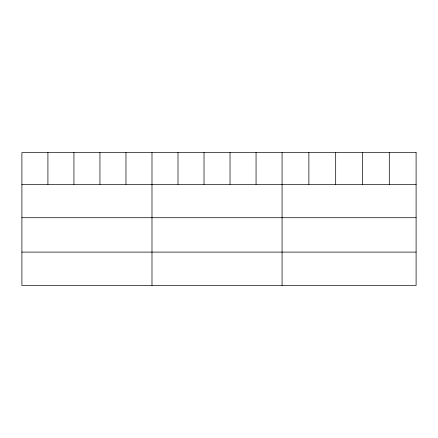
<?xml version="1.0" encoding="UTF-8"?>
<svg xmlns="http://www.w3.org/2000/svg" width="438" height="438" viewBox="0 0 438 438"><rect width="100%" height="100%" fill="white"/><g stroke="black" fill="none" stroke-linecap="round" stroke-linejoin="round"><path stroke-width="0.66" d="M21.9 184.36L416.1 184.36M21.9 217.724L416.1 217.724M21.9 252.102L416.1 252.102M389.294 152.539L389.294 184.36M362.489 152.539L362.489 184.36M335.683 152.539L335.683 184.36M308.878 152.539L308.878 184.36M282.072 152.539L282.072 285.461M256.055 152.539L256.055 184.36M230.038 152.539L230.038 184.36M204.02 152.539L204.02 184.36M178.003 152.539L178.003 184.36M151.986 152.539L151.986 285.461M125.969 152.539L125.969 184.36M99.952 152.539L99.952 184.36M73.934 152.539L73.934 184.36M47.917 152.539L47.917 184.36M416.1 152.539L21.9 152.539L21.9 285.461L416.1 285.461L416.1 152.539"/></g></svg>
